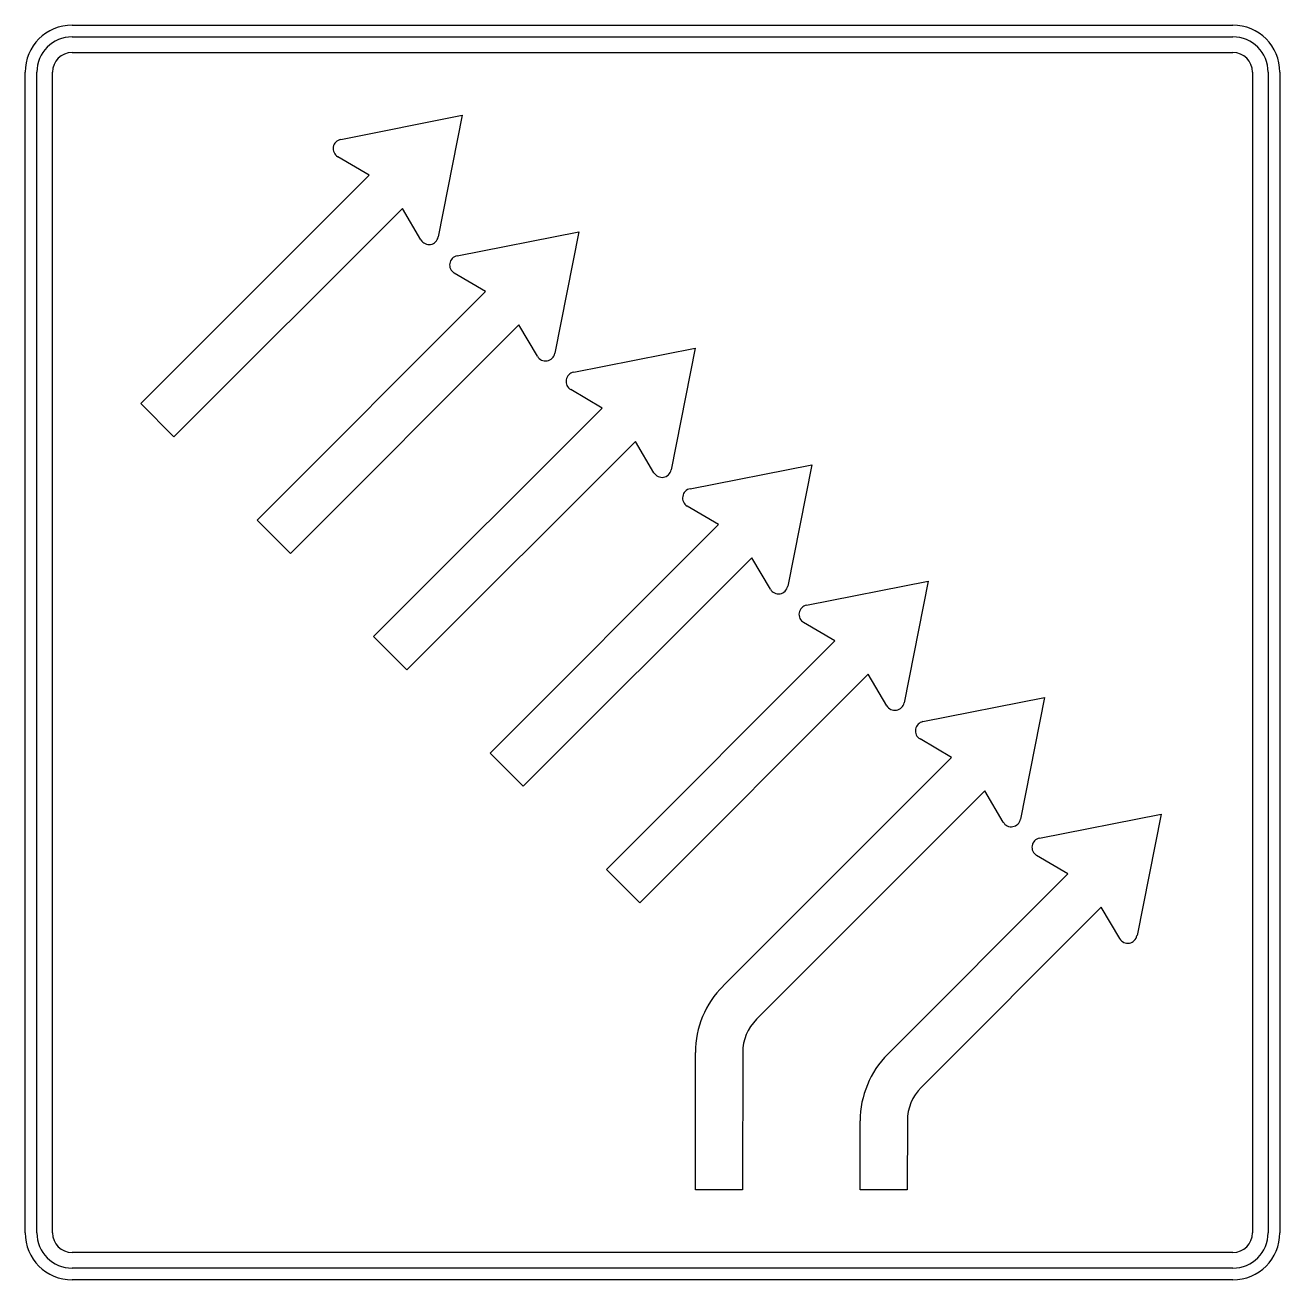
# Model space of a CAD drawing. Extents: x 0 to 1600, y 0 to 1600.
import ezdxf

# ---------------------------------------------------------------- set-up
doc = ezdxf.new("R2010")
doc.units = 0
doc.header["$LTSCALE"] = 25
doc.linetypes.add('AUSGEZOGEN', pattern=[0])
doc.layers.get('0').update_dxf_attribs({"linetype": 'AUSGEZOGEN'})

msp = doc.modelspace()

# ---------------------------------------------------------------- linework, layer by layer
for p, q in [((60, 1600), (1540, 1600)), ((60, 1585), (1540, 1585)), ((60, 1565), (1540, 1565)), ((0, 60), (0, 1540)), ((15, 60), (15, 1540)), ((35, 60), (35, 1540)), ((1565, 1540), (1565, 60)), ((1585, 1540), (1585, 60)), ((1600, 1540), (1600, 60)), ((402.5, 1454.3), (557.5, 1485)), ((557.5, 1485), (526.9, 1329.9)), ((438.7, 1408.6), (398.7, 1432.2)), ((147.4, 1117.3), (438.7, 1408.6)), ((481.2, 1366.2), (189.8, 1074.9)), ((504.8, 1326.2), (481.2, 1366.2)), ((551, 1305.9), (706, 1336.5)), ((706, 1336.5), (675.4, 1181.5)), ((587.2, 1260.1), (547.2, 1283.8)), ((295.9, 968.8), (587.2, 1260.1)), ((629.7, 1217.7), (338.3, 926.4)), ((653.3, 1177.7), (629.7, 1217.7)), ((699.5, 1157.4), (854.5, 1188)), ((854.5, 1188), (823.9, 1033)), ((735.7, 1111.6), (695.7, 1135.3)), ((189.8, 1074.9), (147.4, 1117.3)), ((444.4, 820.3), (735.7, 1111.6)), ((778.2, 1069.2), (486.8, 777.9)), ((801.8, 1029.2), (778.2, 1069.2)), ((848, 1008.9), (1003, 1039.5)), ((1003, 1039.5), (972.4, 884.5)), ((884.2, 963.2), (844.2, 986.8)), ((338.3, 926.4), (295.9, 968.8)), ((592.9, 671.8), (884.2, 963.2)), ((926.6, 920.7), (635.3, 629.4)), ((950.3, 880.7), (926.6, 920.7)), ((996.4, 860.4), (1151.5, 891)), ((1151.5, 891), (1120.9, 736)), ((1032.7, 814.7), (992.7, 838.3)), ((486.8, 777.9), (444.4, 820.3)), ((741.4, 523.3), (1032.7, 814.7)), ((1075.1, 772.2), (783.8, 480.9)), ((1098.8, 732.2), (1075.1, 772.2)), ((1144.9, 711.9), (1300, 742.5)), ((1300, 742.5), (1269.3, 587.5)), ((1181.2, 666.2), (1141.2, 689.8)), ((635.3, 629.4), (592.9, 671.8)), ((889.9, 374.8), (1181.2, 666.2)), ((1223.6, 623.7), (932.6, 332.3)), ((1247.2, 583.7), (1223.6, 623.7)), ((1293.4, 563.4), (1448.5, 594)), ((1448.5, 594), (1417.8, 439)), ((1329.7, 517.7), (1289.7, 541.3)), ((783.8, 480.9), (741.4, 523.3)), ((1099.9, 287.8), (1329.7, 517.7)), ((1372.1, 475.3), (1142.6, 245.4)), ((1395.7, 435.2), (1372.1, 475.3)), ((854.8, 115), (854.8, 289.9)), ((915, 289.9), (914.8, 115)), ((1064.8, 115), (1064.8, 202.9)), ((1125, 202.9), (1124.8, 115)), ((914.8, 115), (854.8, 115)), ((1124.8, 115), (1064.8, 115)), ((1540, 35), (60, 35)), ((1540, 15), (60, 15)), ((1540, 0), (60, 0))]:
    msp.add_line(p, q)
for centre, radius, start, end in [((60, 1540), 60, 90, 180), ((1540, 1540), 60, 0, 90), ((60, 1540), 45, 90, 180), ((1540, 1540), 45, 0, 90), ((60, 1540), 25, 90, 180), ((1540, 1540), 25, 0, 90), ((404.8, 1442.5), 12, 101.2, 239.47), ((515.1, 1332.2), 12, 210.525, 348.8), ((553.3, 1294.1), 12, 101.2, 239.47), ((663.6, 1183.8), 12, 210.525, 348.8), ((701.8, 1145.6), 12, 101.2, 239.47), ((812.1, 1035.3), 12, 210.525, 348.8), ((850.3, 997.1), 12, 101.2, 239.47), ((960.6, 886.8), 12, 210.525, 348.8), ((998.8, 848.6), 12, 101.2, 239.47), ((1109.1, 738.3), 12, 210.525, 348.8), ((1147.2, 700.1), 12, 101.195, 239.5), ((1257.5, 589.8), 12, 210.525, 348.8), ((1295.8, 551.6), 12, 101.195, 239.5), ((1406, 441.3), 12, 210.525, 348.8), ((974.8, 289.9), 120, 135, 180), ((975, 289.9), 60, 135, 180), ((1184.8, 202.9), 120, 135, 180), ((1185, 202.9), 60, 135, 180), ((60, 60), 60, 180, 270), ((60, 60), 45, 180, 270), ((60, 60), 25, 180, 270), ((1540, 60), 60, 270, 360), ((1540, 60), 45, 270, 360), ((1540, 60), 25, 270, 360)]:
    msp.add_arc(centre, radius, start, end)

doc.saveas('drawing.dxf')
